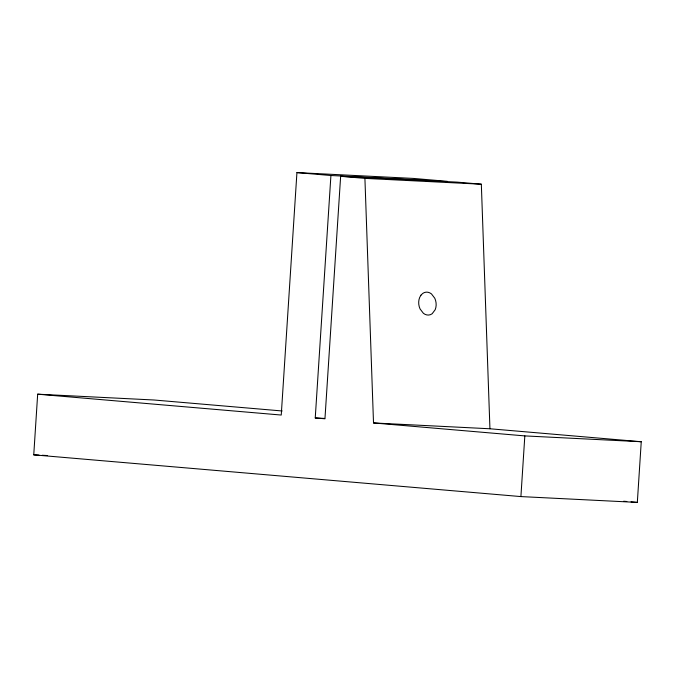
<?xml version="1.0" encoding="UTF-8"?>
<svg xmlns="http://www.w3.org/2000/svg" width="675" height="675" viewBox="0 0 675 675"><rect width="100%" height="100%" fill="white"/><g stroke="black" fill="none" stroke-linecap="round" stroke-linejoin="round"><path stroke-width="1.01" d="M37.673 394.183L281.247 415.049L296.933 172.597L330.919 175.508L315.242 417.96L324.953 418.787L340.639 176.302L364.913 178.377L373.511 422.947L489.94 428.768L641.25 441.737L637.327 502.403L520.906 496.581L33.75 454.849L37.673 394.183L154.094 400.005L282.184 410.974M520.906 496.581L524.829 435.907L373.511 422.947M296.933 172.597L413.353 178.419L447.339 181.339L330.919 175.508M340.639 176.302L457.059 182.123L481.334 184.207L489.94 428.768M364.913 178.377L481.334 184.207M315.242 417.96L324.683 418.433M524.829 435.907L641.25 441.737M33.75 454.849L38.998 455.11M42.137 455.271L47.385 455.532M623.675 501.23L626.83 501.5M631.024 501.862L637.327 502.403M420.964 295.177L419.664 297.489A11.652 8.859 81.1 0 0 420.069 308.956L423.411 313.31A11.281 8.581 81.1 0 0 432.143 313.748L435.189 309.707A11.652 8.859 81.1 0 0 434.784 298.24L431.443 293.887A11.281 8.581 81.1 0 0 422.71 293.448L420.964 295.177"/></g></svg>
